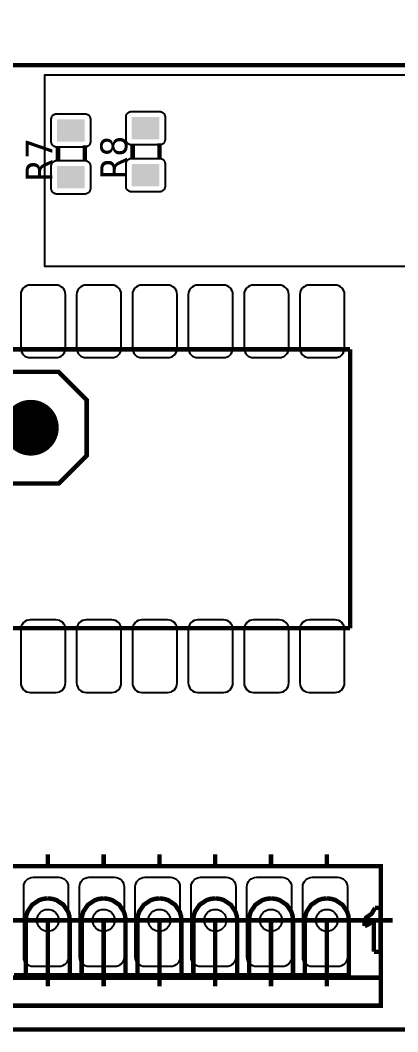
# Model space of a CAD drawing. Header units: millimetres. Extents: x 123.5 to 144.3, y 105.4 to 121.6.
# Drawn here: x 134.433 to 135.955, y 109.737 to 113.817 of the extents above; entities that cross this region are included whole.
import ezdxf

# ---------------------------------------------------------------- set-up
doc = ezdxf.new("R2010")
doc.units = ezdxf.units.MM
doc.layers.add('DESC', color=250, linetype='Continuous')
doc.styles.get("Standard").update_dxf_attribs({"font": 'tahoma.ttf'})

# ---------------------------------------------------------------- blocks, each defined once
blk = doc.blocks.new('RPAD')
blk.add_trace([(-0.5, -0.5), (-0.5, 0.5), (0.5, -0.5), (0.5, 0.5)])
blk = doc.blocks.new('EPAD')
at = {"const_width": 0.5}
blk.add_lwpolyline([(-0.25, 0, 1), (0.25, 0, 1)], format="xyb", close=True, dxfattribs=at)
blk = doc.blocks.new('isplay')
at = {"const_width": 0.012}
for points in [[(133.4842, 113.302), (140.311, 113.302), (140.311, 117.6662), (133.4842, 117.6662), (133.4842, 113.302)], [(133.4842, 113.302), (140.311, 113.302), (140.311, 117.6662), (133.4842, 117.6662), (133.4842, 113.302)], [(133.4842, 113.302), (140.311, 113.302), (140.311, 117.6662), (133.4842, 117.6662), (133.4842, 113.302)], [(136.3779, 115.8946), (139.4724, 115.8946), (139.4724, 117.5009), (136.3779, 117.5009), (136.3779, 115.8946)], [(136.3779, 115.8946), (139.4724, 115.8946), (139.4724, 117.5009), (136.3779, 117.5009), (136.3779, 115.8946)], [(136.3779, 115.8946), (139.4724, 115.8946), (139.4724, 117.5009), (136.3779, 117.5009), (136.3779, 115.8946)], [(137.6249, 115.6369), (137.6249, 115.6774)], [(137.6249, 115.6369), (137.6249, 115.6774)], [(137.6249, 115.6369), (137.6249, 115.6774)], [(137.6969, 115.6369), (137.6969, 115.6789)], [(137.6969, 115.6369), (137.6969, 115.6789)], [(137.6969, 115.6369), (137.6969, 115.6789)], [(137.8257, 115.6428), (137.8257, 115.6833)], [(137.8257, 115.6428), (137.8257, 115.6833)], [(137.8257, 115.6428), (137.8257, 115.6833)], [(137.8977, 115.6428), (137.8977, 115.6848)], [(137.8977, 115.6428), (137.8977, 115.6848)], [(137.8977, 115.6428), (137.8977, 115.6848)], [(135.41, 115.131), (138.41, 115.131)], [(135.41, 115.131), (138.41, 115.131)], [(135.41, 115.131), (138.41, 115.131)], [(138.41, 114.381), (138.41, 115.131)], [(138.41, 114.381), (138.41, 115.131)], [(138.41, 114.381), (138.41, 115.131)], [(137.6269, 115.0701), (137.1769, 115.0701), (137.1019, 114.9951), (137.1019, 114.8451), (137.1769, 114.7701), (137.6269, 114.7701), (137.7019, 114.8451), (137.7019, 114.9951), (137.6269, 115.0701)], [(137.6269, 115.0701), (137.1769, 115.0701), (137.1019, 114.9951), (137.1019, 114.8451), (137.1769, 114.7701), (137.6269, 114.7701), (137.7019, 114.8451), (137.7019, 114.9951), (137.6269, 115.0701)], [(137.6269, 115.0701), (137.1769, 115.0701), (137.1019, 114.9951), (137.1019, 114.8451), (137.1769, 114.7701), (137.6269, 114.7701), (137.7019, 114.8451), (137.7019, 114.9951), (137.6269, 115.0701)], [(135.41, 114.381), (138.41, 114.381)], [(135.41, 114.381), (138.41, 114.381)], [(135.41, 114.381), (138.41, 114.381)], [(137.5975, 113.7432), (137.5975, 113.7727)], [(137.5975, 113.7432), (137.5975, 113.7727)], [(137.5975, 113.7432), (137.5975, 113.7727)], [(137.7475, 113.7432), (137.7475, 113.7727)], [(137.7475, 113.7432), (137.7475, 113.7727)], [(137.7475, 113.7432), (137.7475, 113.7727)], [(137.8975, 113.7432), (137.8975, 113.7727)], [(137.8975, 113.7432), (137.8975, 113.7727)], [(137.8975, 113.7432), (137.8975, 113.7727)], [(138.0475, 113.7432), (138.0475, 113.7727)], [(138.0475, 113.7432), (138.0475, 113.7727)], [(138.0475, 113.7432), (138.0475, 113.7727)], [(138.1975, 113.7432), (138.1975, 113.7727)], [(138.1975, 113.7432), (138.1975, 113.7727)], [(138.1975, 113.7432), (138.1975, 113.7727)], [(138.3475, 113.7432), (138.3475, 113.7727)], [(138.3475, 113.7432), (138.3475, 113.7727)], [(138.3475, 113.7432), (138.3475, 113.7727)], [(135.3427, 113.3664), (138.4927, 113.3664), (138.4927, 113.7414), (135.3427, 113.7414), (135.3427, 113.3664)], [(135.3427, 113.3664), (138.4927, 113.3664), (138.4927, 113.7414), (135.3427, 113.7414), (135.3427, 113.3664)], [(135.3427, 113.3664), (138.4927, 113.3664), (138.4927, 113.7414), (135.3427, 113.7414), (135.3427, 113.3664)], [(137.5385, 113.5955), (137.5396, 113.6076), (137.543, 113.6188), (137.5555, 113.6375), (137.5743, 113.65), (137.5855, 113.6534), (137.5975, 113.6546)], [(137.5385, 113.5955), (137.5396, 113.6076), (137.543, 113.6188), (137.5555, 113.6375), (137.5743, 113.65), (137.5855, 113.6534), (137.5975, 113.6546)], [(137.5385, 113.5955), (137.5396, 113.6076), (137.543, 113.6188), (137.5555, 113.6375), (137.5743, 113.65), (137.5855, 113.6534), (137.5975, 113.6546)], [(137.6566, 113.5955), (137.6554, 113.6076), (137.652, 113.6188), (137.6395, 113.6375), (137.6208, 113.65), (137.6096, 113.6534), (137.5975, 113.6546)], [(137.6566, 113.5955), (137.6554, 113.6076), (137.652, 113.6188), (137.6395, 113.6375), (137.6208, 113.65), (137.6096, 113.6534), (137.5975, 113.6546)], [(137.6566, 113.5955), (137.6554, 113.6076), (137.652, 113.6188), (137.6395, 113.6375), (137.6208, 113.65), (137.6096, 113.6534), (137.5975, 113.6546)], [(137.6885, 113.5955), (137.6896, 113.6076), (137.693, 113.6188), (137.7055, 113.6375), (137.7243, 113.65), (137.7355, 113.6534), (137.7475, 113.6546)], [(137.6885, 113.5955), (137.6896, 113.6076), (137.693, 113.6188), (137.7055, 113.6375), (137.7243, 113.65), (137.7355, 113.6534), (137.7475, 113.6546)], [(137.6885, 113.5955), (137.6896, 113.6076), (137.693, 113.6188), (137.7055, 113.6375), (137.7243, 113.65), (137.7355, 113.6534), (137.7475, 113.6546)], [(137.8066, 113.5955), (137.8054, 113.6076), (137.802, 113.6188), (137.7895, 113.6375), (137.7708, 113.65), (137.7596, 113.6534), (137.7475, 113.6546)], [(137.8066, 113.5955), (137.8054, 113.6076), (137.802, 113.6188), (137.7895, 113.6375), (137.7708, 113.65), (137.7596, 113.6534), (137.7475, 113.6546)], [(137.8066, 113.5955), (137.8054, 113.6076), (137.802, 113.6188), (137.7895, 113.6375), (137.7708, 113.65), (137.7596, 113.6534), (137.7475, 113.6546)], [(137.8385, 113.5955), (137.8396, 113.6076), (137.843, 113.6188), (137.8555, 113.6375), (137.8743, 113.65), (137.8855, 113.6534), (137.8975, 113.6546)], [(137.8385, 113.5955), (137.8396, 113.6076), (137.843, 113.6188), (137.8555, 113.6375), (137.8743, 113.65), (137.8855, 113.6534), (137.8975, 113.6546)], [(137.8385, 113.5955), (137.8396, 113.6076), (137.843, 113.6188), (137.8555, 113.6375), (137.8743, 113.65), (137.8855, 113.6534), (137.8975, 113.6546)], [(137.9566, 113.5955), (137.9554, 113.6076), (137.952, 113.6188), (137.9395, 113.6375), (137.9208, 113.65), (137.9096, 113.6534), (137.8975, 113.6546)], [(137.9566, 113.5955), (137.9554, 113.6076), (137.952, 113.6188), (137.9395, 113.6375), (137.9208, 113.65), (137.9096, 113.6534), (137.8975, 113.6546)], [(137.9566, 113.5955), (137.9554, 113.6076), (137.952, 113.6188), (137.9395, 113.6375), (137.9208, 113.65), (137.9096, 113.6534), (137.8975, 113.6546)], [(137.9885, 113.5955), (137.9896, 113.6076), (137.993, 113.6188), (138.0055, 113.6375), (138.0243, 113.65), (138.0355, 113.6534), (138.0475, 113.6546)], [(137.9885, 113.5955), (137.9896, 113.6076), (137.993, 113.6188), (138.0055, 113.6375), (138.0243, 113.65), (138.0355, 113.6534), (138.0475, 113.6546)], [(137.9885, 113.5955), (137.9896, 113.6076), (137.993, 113.6188), (138.0055, 113.6375), (138.0243, 113.65), (138.0355, 113.6534), (138.0475, 113.6546)], [(138.1066, 113.5955), (138.1054, 113.6076), (138.102, 113.6188), (138.0895, 113.6375), (138.0708, 113.65), (138.0596, 113.6534), (138.0475, 113.6546)], [(138.1066, 113.5955), (138.1054, 113.6076), (138.102, 113.6188), (138.0895, 113.6375), (138.0708, 113.65), (138.0596, 113.6534), (138.0475, 113.6546)], [(138.1066, 113.5955), (138.1054, 113.6076), (138.102, 113.6188), (138.0895, 113.6375), (138.0708, 113.65), (138.0596, 113.6534), (138.0475, 113.6546)], [(138.1385, 113.5955), (138.1396, 113.6076), (138.143, 113.6188), (138.1555, 113.6375), (138.1743, 113.65), (138.1855, 113.6534), (138.1975, 113.6546)], [(138.1385, 113.5955), (138.1396, 113.6076), (138.143, 113.6188), (138.1555, 113.6375), (138.1743, 113.65), (138.1855, 113.6534), (138.1975, 113.6546)], [(138.1385, 113.5955), (138.1396, 113.6076), (138.143, 113.6188), (138.1555, 113.6375), (138.1743, 113.65), (138.1855, 113.6534), (138.1975, 113.6546)], [(138.2566, 113.5955), (138.2554, 113.6076), (138.252, 113.6188), (138.2395, 113.6375), (138.2208, 113.65), (138.2096, 113.6534), (138.1975, 113.6546)], [(138.2566, 113.5955), (138.2554, 113.6076), (138.252, 113.6188), (138.2395, 113.6375), (138.2208, 113.65), (138.2096, 113.6534), (138.1975, 113.6546)], [(138.2566, 113.5955), (138.2554, 113.6076), (138.252, 113.6188), (138.2395, 113.6375), (138.2208, 113.65), (138.2096, 113.6534), (138.1975, 113.6546)], [(138.2885, 113.5955), (138.2896, 113.6076), (138.293, 113.6188), (138.3055, 113.6375), (138.3243, 113.65), (138.3355, 113.6534), (138.3475, 113.6546)], [(138.2885, 113.5955), (138.2896, 113.6076), (138.293, 113.6188), (138.3055, 113.6375), (138.3243, 113.65), (138.3355, 113.6534), (138.3475, 113.6546)], [(138.2885, 113.5955), (138.2896, 113.6076), (138.293, 113.6188), (138.3055, 113.6375), (138.3243, 113.65), (138.3355, 113.6534), (138.3475, 113.6546)], [(138.4066, 113.5955), (138.4054, 113.6076), (138.402, 113.6188), (138.3895, 113.6375), (138.3708, 113.65), (138.3596, 113.6534), (138.3475, 113.6546)], [(138.4066, 113.5955), (138.4054, 113.6076), (138.402, 113.6188), (138.3895, 113.6375), (138.3708, 113.65), (138.3596, 113.6534), (138.3475, 113.6546)], [(138.4066, 113.5955), (138.4054, 113.6076), (138.402, 113.6188), (138.3895, 113.6375), (138.3708, 113.65), (138.3596, 113.6534), (138.3475, 113.6546)], [(138.4492, 113.6), (138.4679, 113.6135), (138.477, 113.6291)], [(138.4492, 113.6), (138.4679, 113.6135), (138.477, 113.6291)], [(138.4492, 113.6), (138.4679, 113.6135), (138.477, 113.6291)], [(138.477, 113.6291), (138.4922, 113.6291)], [(138.477, 113.6291), (138.4922, 113.6291)], [(138.477, 113.6291), (138.4922, 113.6291)], [(138.4922, 113.6291), (138.4922, 113.511)], [(138.4922, 113.6291), (138.4922, 113.511)], [(138.4922, 113.6291), (138.4922, 113.511)], [(137.4475, 113.5955), (137.5952, 113.5955)], [(137.4475, 113.5955), (137.5952, 113.5955)], [(137.4475, 113.5955), (137.5952, 113.5955)], [(137.5975, 113.5955), (137.4499, 113.5955)], [(137.5975, 113.5955), (137.4499, 113.5955)], [(137.5975, 113.5955), (137.4499, 113.5955)], [(137.5385, 113.5955), (137.5385, 113.4479)], [(137.5385, 113.5955), (137.5385, 113.4479)], [(137.5385, 113.5955), (137.5385, 113.4479)], [(137.5999, 113.5955), (137.5704, 113.5955)], [(137.5999, 113.5955), (137.5704, 113.5955)], [(137.5999, 113.5955), (137.5704, 113.5955)], [(137.5952, 113.5955), (137.6247, 113.5955)], [(137.5952, 113.5955), (137.6247, 113.5955)], [(137.5952, 113.5955), (137.6247, 113.5955)], [(137.5975, 113.5955), (137.5975, 113.4479)], [(137.5975, 113.5955), (137.7452, 113.5955)], [(137.5975, 113.5955), (137.5975, 113.4479)], [(137.5975, 113.5955), (137.7452, 113.5955)], [(137.5975, 113.5955), (137.5975, 113.4479)], [(137.5975, 113.5955), (137.7452, 113.5955)], [(137.7475, 113.5955), (137.5999, 113.5955)], [(137.7475, 113.5955), (137.5999, 113.5955)], [(137.7475, 113.5955), (137.5999, 113.5955)], [(137.6566, 113.4479), (137.6566, 113.5955)], [(137.6566, 113.4479), (137.6566, 113.5955)], [(137.6566, 113.4479), (137.6566, 113.5955)], [(137.6885, 113.5955), (137.6885, 113.4479)], [(137.6885, 113.5955), (137.6885, 113.4479)], [(137.6885, 113.5955), (137.6885, 113.4479)], [(137.7499, 113.5955), (137.7204, 113.5955)], [(137.7499, 113.5955), (137.7204, 113.5955)], [(137.7499, 113.5955), (137.7204, 113.5955)], [(137.7452, 113.5955), (137.7747, 113.5955)], [(137.7452, 113.5955), (137.7747, 113.5955)], [(137.7452, 113.5955), (137.7747, 113.5955)], [(137.7475, 113.5955), (137.7475, 113.4479)], [(137.7475, 113.5955), (137.8952, 113.5955)], [(137.7475, 113.5955), (137.7475, 113.4479)], [(137.7475, 113.5955), (137.8952, 113.5955)], [(137.7475, 113.5955), (137.7475, 113.4479)], [(137.7475, 113.5955), (137.8952, 113.5955)], [(137.8975, 113.5955), (137.7499, 113.5955)], [(137.8975, 113.5955), (137.7499, 113.5955)], [(137.8975, 113.5955), (137.7499, 113.5955)], [(137.8066, 113.4479), (137.8066, 113.5955)], [(137.8066, 113.4479), (137.8066, 113.5955)], [(137.8066, 113.4479), (137.8066, 113.5955)], [(137.8385, 113.5955), (137.8385, 113.4479)], [(137.8385, 113.5955), (137.8385, 113.4479)], [(137.8385, 113.5955), (137.8385, 113.4479)], [(137.8999, 113.5955), (137.8704, 113.5955)], [(137.8999, 113.5955), (137.8704, 113.5955)], [(137.8999, 113.5955), (137.8704, 113.5955)], [(137.8952, 113.5955), (137.9247, 113.5955)], [(137.8952, 113.5955), (137.9247, 113.5955)], [(137.8952, 113.5955), (137.9247, 113.5955)], [(137.8975, 113.5955), (137.8975, 113.4479)], [(137.8975, 113.5955), (138.0452, 113.5955)], [(137.8975, 113.5955), (137.8975, 113.4479)], [(137.8975, 113.5955), (138.0452, 113.5955)], [(137.8975, 113.5955), (137.8975, 113.4479)], [(137.8975, 113.5955), (138.0452, 113.5955)], [(138.0475, 113.5955), (137.8999, 113.5955)], [(138.0475, 113.5955), (137.8999, 113.5955)], [(138.0475, 113.5955), (137.8999, 113.5955)], [(137.9566, 113.4479), (137.9566, 113.5955)], [(137.9566, 113.4479), (137.9566, 113.5955)], [(137.9566, 113.4479), (137.9566, 113.5955)], [(137.9885, 113.5955), (137.9885, 113.4479)], [(137.9885, 113.5955), (137.9885, 113.4479)], [(137.9885, 113.5955), (137.9885, 113.4479)], [(138.0499, 113.5955), (138.0204, 113.5955)], [(138.0499, 113.5955), (138.0204, 113.5955)], [(138.0499, 113.5955), (138.0204, 113.5955)], [(138.0452, 113.5955), (138.0747, 113.5955)], [(138.0452, 113.5955), (138.0747, 113.5955)], [(138.0452, 113.5955), (138.0747, 113.5955)], [(138.0475, 113.5955), (138.0475, 113.4479)], [(138.0475, 113.5955), (138.1952, 113.5955)], [(138.0475, 113.5955), (138.0475, 113.4479)], [(138.0475, 113.5955), (138.1952, 113.5955)], [(138.0475, 113.5955), (138.0475, 113.4479)], [(138.0475, 113.5955), (138.1952, 113.5955)], [(138.1975, 113.5955), (138.0499, 113.5955)], [(138.1975, 113.5955), (138.0499, 113.5955)], [(138.1975, 113.5955), (138.0499, 113.5955)], [(138.1066, 113.4479), (138.1066, 113.5955)], [(138.1066, 113.4479), (138.1066, 113.5955)], [(138.1066, 113.4479), (138.1066, 113.5955)], [(138.1385, 113.5955), (138.1385, 113.4479)], [(138.1385, 113.5955), (138.1385, 113.4479)], [(138.1385, 113.5955), (138.1385, 113.4479)], [(138.1999, 113.5955), (138.1704, 113.5955)], [(138.1999, 113.5955), (138.1704, 113.5955)], [(138.1999, 113.5955), (138.1704, 113.5955)], [(138.1952, 113.5955), (138.2247, 113.5955)], [(138.1952, 113.5955), (138.2247, 113.5955)], [(138.1952, 113.5955), (138.2247, 113.5955)], [(138.1975, 113.5955), (138.1975, 113.4479)], [(138.1975, 113.5955), (138.3452, 113.5955)], [(138.1975, 113.5955), (138.1975, 113.4479)], [(138.1975, 113.5955), (138.3452, 113.5955)], [(138.1975, 113.5955), (138.1975, 113.4479)], [(138.1975, 113.5955), (138.3452, 113.5955)], [(138.3475, 113.5955), (138.1999, 113.5955)], [(138.3475, 113.5955), (138.1999, 113.5955)], [(138.3475, 113.5955), (138.1999, 113.5955)], [(138.2566, 113.4479), (138.2566, 113.5955)], [(138.2566, 113.4479), (138.2566, 113.5955)], [(138.2566, 113.4479), (138.2566, 113.5955)], [(138.2885, 113.5955), (138.2885, 113.4479)], [(138.2885, 113.5955), (138.2885, 113.4479)], [(138.2885, 113.5955), (138.2885, 113.4479)], [(138.3452, 113.5955), (138.3747, 113.5955)], [(138.3452, 113.5955), (138.3747, 113.5955)], [(138.3452, 113.5955), (138.3747, 113.5955)], [(138.3475, 113.5955), (138.3475, 113.4479)], [(138.3475, 113.5955), (138.4952, 113.5955)], [(138.3475, 113.5955), (138.3475, 113.4479)], [(138.3475, 113.5955), (138.4952, 113.5955)], [(138.3475, 113.5955), (138.3475, 113.4479)], [(138.3475, 113.5955), (138.4952, 113.5955)], [(138.4066, 113.4479), (138.4066, 113.5955)], [(138.4066, 113.4479), (138.4066, 113.5955)], [(138.4066, 113.4479), (138.4066, 113.5955)], [(138.4492, 113.58), (138.4492, 113.6)], [(138.4492, 113.58), (138.4492, 113.6)], [(138.4492, 113.58), (138.4492, 113.6)], [(138.4738, 113.5969), (138.461, 113.5861), (138.4492, 113.58)], [(138.4738, 113.5969), (138.461, 113.5861), (138.4492, 113.58)], [(138.4738, 113.5969), (138.461, 113.5861), (138.4492, 113.58)], [(138.4738, 113.511), (138.4738, 113.5969)], [(138.4738, 113.511), (138.4738, 113.5969)], [(138.4738, 113.511), (138.4738, 113.5969)], [(138.4952, 113.5955), (138.5247, 113.5955)], [(138.4952, 113.5955), (138.5247, 113.5955)], [(138.4952, 113.5955), (138.5247, 113.5955)], [(138.4922, 113.511), (138.4738, 113.511)], [(138.4922, 113.511), (138.4738, 113.511)], [(138.4922, 113.511), (138.4738, 113.511)], [(138.4927, 113.4414), (135.3427, 113.4414)], [(138.4927, 113.4414), (135.3427, 113.4414)], [(138.4927, 113.4414), (135.3427, 113.4414)], [(137.5066, 113.4479), (137.5385, 113.4479)], [(137.5066, 113.4479), (137.5385, 113.4479)], [(137.5066, 113.4479), (137.5385, 113.4479)], [(137.5385, 113.4479), (137.6566, 113.4479)], [(137.5385, 113.4479), (137.6566, 113.4479)], [(137.5385, 113.4479), (137.6566, 113.4479)], [(137.5975, 113.4479), (137.5975, 113.4184)], [(137.5975, 113.4479), (137.5975, 113.4184)], [(137.5975, 113.4479), (137.5975, 113.4184)], [(137.6566, 113.4479), (137.6885, 113.4479)], [(137.6566, 113.4479), (137.6885, 113.4479)], [(137.6566, 113.4479), (137.6885, 113.4479)], [(137.6885, 113.4479), (137.8066, 113.4479)], [(137.6885, 113.4479), (137.8066, 113.4479)], [(137.6885, 113.4479), (137.8066, 113.4479)], [(137.7475, 113.4479), (137.7475, 113.4184)], [(137.7475, 113.4479), (137.7475, 113.4184)], [(137.7475, 113.4479), (137.7475, 113.4184)], [(137.8066, 113.4479), (137.8385, 113.4479)], [(137.8066, 113.4479), (137.8385, 113.4479)], [(137.8066, 113.4479), (137.8385, 113.4479)], [(137.8385, 113.4479), (137.9566, 113.4479)], [(137.8385, 113.4479), (137.9566, 113.4479)], [(137.8385, 113.4479), (137.9566, 113.4479)], [(137.8975, 113.4479), (137.8975, 113.4184)], [(137.8975, 113.4479), (137.8975, 113.4184)], [(137.8975, 113.4479), (137.8975, 113.4184)], [(137.9566, 113.4479), (137.9885, 113.4479)], [(137.9566, 113.4479), (137.9885, 113.4479)], [(137.9566, 113.4479), (137.9885, 113.4479)], [(137.9885, 113.4479), (138.1066, 113.4479)], [(137.9885, 113.4479), (138.1066, 113.4479)], [(137.9885, 113.4479), (138.1066, 113.4479)], [(138.0475, 113.4479), (138.0475, 113.4184)], [(138.0475, 113.4479), (138.0475, 113.4184)], [(138.0475, 113.4479), (138.0475, 113.4184)], [(138.1066, 113.4479), (138.1385, 113.4479)], [(138.1066, 113.4479), (138.1385, 113.4479)], [(138.1066, 113.4479), (138.1385, 113.4479)], [(138.1385, 113.4479), (138.2566, 113.4479)], [(138.1385, 113.4479), (138.2566, 113.4479)], [(138.1385, 113.4479), (138.2566, 113.4479)], [(138.1975, 113.4479), (138.1975, 113.4184)], [(138.1975, 113.4479), (138.1975, 113.4184)], [(138.1975, 113.4479), (138.1975, 113.4184)], [(138.2566, 113.4479), (138.2885, 113.4479)], [(138.2566, 113.4479), (138.2885, 113.4479)], [(138.2566, 113.4479), (138.2885, 113.4479)], [(138.2885, 113.4479), (138.4066, 113.4479)], [(138.2885, 113.4479), (138.4066, 113.4479)], [(138.2885, 113.4479), (138.4066, 113.4479)], [(138.3475, 113.4479), (138.3475, 113.4184)], [(138.3475, 113.4479), (138.3475, 113.4184)], [(138.3475, 113.4479), (138.3475, 113.4184)]]:
    blk.add_lwpolyline(points, dxfattribs=at)
blk.add_lwpolyline([(139.5074, 115.3531), (137.5899, 115.3531), (137.5899, 115.8687), (139.5074, 115.8687), (139.5074, 115.3531)])
for points in [[(137.6069, 115.6894), (137.6069, 115.7494), (137.607, 115.7509), (137.6072, 115.7524), (137.6076, 115.7539), (137.6081, 115.7553), (137.6087, 115.7566), (137.6095, 115.7578), (137.6103, 115.759), (137.6113, 115.76), (137.6123, 115.761), (137.6135, 115.7619), (137.6147, 115.7626), (137.616, 115.7632), (137.6174, 115.7637), (137.6189, 115.7641), (137.6204, 115.7643), (137.6219, 115.7644), (137.6969, 115.7644), (137.6985, 115.7643), (137.7, 115.7641), (137.7014, 115.7637), (137.7028, 115.7632), (137.7041, 115.7626), (137.7054, 115.7619), (137.7065, 115.761), (137.7076, 115.76), (137.7086, 115.759), (137.7094, 115.7578), (137.7102, 115.7566), (137.7108, 115.7553), (137.7113, 115.7539), (137.7116, 115.7524), (137.7119, 115.7509), (137.7119, 115.7494), (137.7119, 115.6894), (137.7119, 115.6878), (137.7116, 115.6863), (137.7113, 115.6849), (137.7108, 115.6835), (137.7102, 115.6822), (137.7094, 115.6809), (137.7086, 115.6798), (137.7076, 115.6787), (137.7065, 115.6777), (137.7054, 115.6769), (137.7041, 115.6762), (137.7028, 115.6755), (137.7014, 115.675), (137.7, 115.6747), (137.6985, 115.6744), (137.6969, 115.6744), (137.6219, 115.6744), (137.6204, 115.6744), (137.6189, 115.6747), (137.6174, 115.675), (137.616, 115.6755), (137.6147, 115.6762), (137.6135, 115.6769), (137.6123, 115.6777), (137.6113, 115.6787), (137.6103, 115.6798), (137.6095, 115.6809), (137.6087, 115.6822), (137.6081, 115.6835), (137.6076, 115.6849), (137.6072, 115.6863), (137.607, 115.6878), (137.6069, 115.6894)], [(137.8077, 115.6953), (137.8077, 115.7553), (137.8078, 115.7568), (137.808, 115.7583), (137.8084, 115.7598), (137.8089, 115.7612), (137.8095, 115.7625), (137.8102, 115.7637), (137.8111, 115.7649), (137.8121, 115.7659), (137.8131, 115.7669), (137.8143, 115.7678), (137.8155, 115.7685), (137.8168, 115.7691), (137.8182, 115.7696), (137.8197, 115.77), (137.8212, 115.7702), (137.8227, 115.7703), (137.8977, 115.7703), (137.8993, 115.7702), (137.9008, 115.77), (137.9022, 115.7696), (137.9036, 115.7691), (137.9049, 115.7685), (137.9062, 115.7678), (137.9073, 115.7669), (137.9084, 115.7659), (137.9093, 115.7649), (137.9102, 115.7637), (137.9109, 115.7625), (137.9116, 115.7612), (137.9121, 115.7598), (137.9124, 115.7583), (137.9126, 115.7568), (137.9127, 115.7553), (137.9127, 115.6953), (137.9126, 115.6937), (137.9124, 115.6922), (137.9121, 115.6908), (137.9116, 115.6894), (137.9109, 115.6881), (137.9102, 115.6868), (137.9093, 115.6857), (137.9084, 115.6846), (137.9073, 115.6837), (137.9062, 115.6828), (137.9049, 115.6821), (137.9036, 115.6814), (137.9022, 115.6809), (137.9008, 115.6806), (137.8993, 115.6804), (137.8977, 115.6803), (137.8227, 115.6803), (137.8212, 115.6804), (137.8197, 115.6806), (137.8182, 115.6809), (137.8168, 115.6814), (137.8155, 115.6821), (137.8143, 115.6828), (137.8131, 115.6837), (137.8121, 115.6846), (137.8111, 115.6857), (137.8102, 115.6868), (137.8095, 115.6881), (137.8089, 115.6894), (137.8084, 115.6908), (137.808, 115.6922), (137.8078, 115.6937), (137.8077, 115.6953)], [(137.6069, 115.5634), (137.6069, 115.6234), (137.607, 115.6249), (137.6072, 115.6264), (137.6076, 115.6279), (137.6081, 115.6293), (137.6087, 115.6306), (137.6095, 115.6318), (137.6103, 115.633), (137.6113, 115.634), (137.6123, 115.635), (137.6135, 115.6359), (137.6147, 115.6366), (137.616, 115.6372), (137.6174, 115.6377), (137.6189, 115.6381), (137.6204, 115.6383), (137.6219, 115.6384), (137.6969, 115.6384), (137.6985, 115.6383), (137.7, 115.6381), (137.7014, 115.6377), (137.7028, 115.6372), (137.7041, 115.6366), (137.7054, 115.6359), (137.7065, 115.635), (137.7076, 115.634), (137.7086, 115.633), (137.7094, 115.6318), (137.7102, 115.6306), (137.7108, 115.6293), (137.7113, 115.6279), (137.7116, 115.6264), (137.7119, 115.6249), (137.7119, 115.6234), (137.7119, 115.5634), (137.7119, 115.5618), (137.7116, 115.5603), (137.7113, 115.5589), (137.7108, 115.5575), (137.7102, 115.5562), (137.7094, 115.5549), (137.7086, 115.5538), (137.7076, 115.5527), (137.7065, 115.5517), (137.7054, 115.5509), (137.7041, 115.5502), (137.7028, 115.5495), (137.7014, 115.549), (137.7, 115.5487), (137.6985, 115.5484), (137.6969, 115.5484), (137.6219, 115.5484), (137.6204, 115.5484), (137.6189, 115.5487), (137.6174, 115.549), (137.616, 115.5495), (137.6147, 115.5502), (137.6135, 115.5509), (137.6123, 115.5517), (137.6113, 115.5527), (137.6103, 115.5538), (137.6095, 115.5549), (137.6087, 115.5562), (137.6081, 115.5575), (137.6076, 115.5589), (137.6072, 115.5603), (137.607, 115.5618), (137.6069, 115.5634)], [(137.8077, 115.5693), (137.8077, 115.6293), (137.8078, 115.6308), (137.808, 115.6323), (137.8084, 115.6338), (137.8089, 115.6352), (137.8095, 115.6365), (137.8102, 115.6377), (137.8111, 115.6389), (137.8121, 115.6399), (137.8131, 115.6409), (137.8143, 115.6418), (137.8155, 115.6425), (137.8168, 115.6431), (137.8182, 115.6436), (137.8197, 115.644), (137.8212, 115.6442), (137.8227, 115.6443), (137.8977, 115.6443), (137.8993, 115.6442), (137.9008, 115.644), (137.9022, 115.6436), (137.9036, 115.6431), (137.9049, 115.6425), (137.9062, 115.6418), (137.9073, 115.6409), (137.9084, 115.6399), (137.9093, 115.6389), (137.9102, 115.6377), (137.9109, 115.6365), (137.9116, 115.6352), (137.9121, 115.6338), (137.9124, 115.6323), (137.9126, 115.6308), (137.9127, 115.6293), (137.9127, 115.5693), (137.9126, 115.5677), (137.9124, 115.5662), (137.9121, 115.5648), (137.9116, 115.5634), (137.9109, 115.5621), (137.9102, 115.5608), (137.9093, 115.5597), (137.9084, 115.5586), (137.9073, 115.5577), (137.9062, 115.5568), (137.9049, 115.5561), (137.9036, 115.5554), (137.9022, 115.5549), (137.9008, 115.5546), (137.8993, 115.5544), (137.8977, 115.5543), (137.8227, 115.5543), (137.8212, 115.5544), (137.8197, 115.5546), (137.8182, 115.5549), (137.8168, 115.5554), (137.8155, 115.5561), (137.8143, 115.5568), (137.8131, 115.5577), (137.8121, 115.5586), (137.8111, 115.5597), (137.8102, 115.5608), (137.8095, 115.5621), (137.8089, 115.5634), (137.8084, 115.5648), (137.808, 115.5662), (137.8078, 115.5677), (137.8077, 115.5693)], [(137.5505, 115.1085), (137.6195, 115.1085), (137.6247, 115.109), (137.6296, 115.1104), (137.6339, 115.1128), (137.6376, 115.1158), (137.6407, 115.1196), (137.6431, 115.1239), (137.6445, 115.1288), (137.645, 115.134), (137.645, 115.278), (137.6445, 115.2832), (137.6431, 115.288), (137.6407, 115.2923), (137.6376, 115.2961), (137.6339, 115.2992), (137.6296, 115.3015), (137.6247, 115.303), (137.6195, 115.3035), (137.5505, 115.3035), (137.5453, 115.303), (137.5405, 115.3015), (137.5361, 115.2992), (137.5324, 115.2961), (137.5293, 115.2923), (137.527, 115.288), (137.5255, 115.2832), (137.525, 115.278), (137.525, 115.134), (137.5255, 115.1288), (137.527, 115.1239), (137.5293, 115.1196), (137.5324, 115.1158), (137.5361, 115.1128), (137.5405, 115.1104), (137.5453, 115.109), (137.5505, 115.1085)], [(137.7005, 115.1085), (137.7695, 115.1085), (137.7747, 115.109), (137.7796, 115.1104), (137.7839, 115.1128), (137.7876, 115.1158), (137.7907, 115.1196), (137.7931, 115.1239), (137.7945, 115.1288), (137.795, 115.134), (137.795, 115.278), (137.7945, 115.2832), (137.7931, 115.288), (137.7907, 115.2923), (137.7876, 115.2961), (137.7839, 115.2992), (137.7796, 115.3015), (137.7747, 115.303), (137.7695, 115.3035), (137.7005, 115.3035), (137.6953, 115.303), (137.6905, 115.3015), (137.6861, 115.2992), (137.6824, 115.2961), (137.6793, 115.2923), (137.677, 115.288), (137.6755, 115.2832), (137.675, 115.278), (137.675, 115.134), (137.6755, 115.1288), (137.677, 115.1239), (137.6793, 115.1196), (137.6824, 115.1158), (137.6861, 115.1128), (137.6905, 115.1104), (137.6953, 115.109), (137.7005, 115.1085)], [(137.8505, 115.1085), (137.9195, 115.1085), (137.9247, 115.109), (137.9296, 115.1104), (137.9339, 115.1128), (137.9376, 115.1158), (137.9407, 115.1196), (137.9431, 115.1239), (137.9445, 115.1288), (137.945, 115.134), (137.945, 115.278), (137.9445, 115.2832), (137.9431, 115.288), (137.9407, 115.2923), (137.9376, 115.2961), (137.9339, 115.2992), (137.9296, 115.3015), (137.9247, 115.303), (137.9195, 115.3035), (137.8505, 115.3035), (137.8453, 115.303), (137.8405, 115.3015), (137.8361, 115.2992), (137.8324, 115.2961), (137.8293, 115.2923), (137.827, 115.288), (137.8255, 115.2832), (137.825, 115.278), (137.825, 115.134), (137.8255, 115.1288), (137.827, 115.1239), (137.8293, 115.1196), (137.8324, 115.1158), (137.8361, 115.1128), (137.8405, 115.1104), (137.8453, 115.109), (137.8505, 115.1085)], [(138.0005, 115.1085), (138.0695, 115.1085), (138.0747, 115.109), (138.0796, 115.1104), (138.0839, 115.1128), (138.0876, 115.1158), (138.0907, 115.1196), (138.0931, 115.1239), (138.0945, 115.1288), (138.095, 115.134), (138.095, 115.278), (138.0945, 115.2832), (138.0931, 115.288), (138.0907, 115.2923), (138.0876, 115.2961), (138.0839, 115.2992), (138.0796, 115.3015), (138.0747, 115.303), (138.0695, 115.3035), (138.0005, 115.3035), (137.9953, 115.303), (137.9905, 115.3015), (137.9861, 115.2992), (137.9824, 115.2961), (137.9793, 115.2923), (137.977, 115.288), (137.9755, 115.2832), (137.975, 115.278), (137.975, 115.134), (137.9755, 115.1288), (137.977, 115.1239), (137.9793, 115.1196), (137.9824, 115.1158), (137.9861, 115.1128), (137.9905, 115.1104), (137.9953, 115.109), (138.0005, 115.1085)], [(138.1505, 115.1085), (138.2195, 115.1085), (138.2247, 115.109), (138.2296, 115.1104), (138.2339, 115.1128), (138.2376, 115.1158), (138.2407, 115.1196), (138.2431, 115.1239), (138.2445, 115.1288), (138.245, 115.134), (138.245, 115.278), (138.2445, 115.2832), (138.2431, 115.288), (138.2407, 115.2923), (138.2376, 115.2961), (138.2339, 115.2992), (138.2296, 115.3015), (138.2247, 115.303), (138.2195, 115.3035), (138.1505, 115.3035), (138.1453, 115.303), (138.1405, 115.3015), (138.1361, 115.2992), (138.1324, 115.2961), (138.1293, 115.2923), (138.127, 115.288), (138.1255, 115.2832), (138.125, 115.278), (138.125, 115.134), (138.1255, 115.1288), (138.127, 115.1239), (138.1293, 115.1196), (138.1324, 115.1158), (138.1361, 115.1128), (138.1405, 115.1104), (138.1453, 115.109), (138.1505, 115.1085)], [(138.3005, 115.1085), (138.3695, 115.1085), (138.3747, 115.109), (138.3796, 115.1104), (138.3839, 115.1128), (138.3876, 115.1158), (138.3907, 115.1196), (138.3931, 115.1239), (138.3945, 115.1288), (138.395, 115.134), (138.395, 115.278), (138.3945, 115.2832), (138.3931, 115.288), (138.3907, 115.2923), (138.3876, 115.2961), (138.3839, 115.2992), (138.3796, 115.3015), (138.3747, 115.303), (138.3695, 115.3035), (138.3005, 115.3035), (138.2953, 115.303), (138.2905, 115.3015), (138.2861, 115.2992), (138.2824, 115.2961), (138.2793, 115.2923), (138.277, 115.288), (138.2755, 115.2832), (138.275, 115.278), (138.275, 115.134), (138.2755, 115.1288), (138.277, 115.1239), (138.2793, 115.1196), (138.2824, 115.1158), (138.2861, 115.1128), (138.2905, 115.1104), (138.2953, 115.109), (138.3005, 115.1085)], [(137.6195, 114.4035), (137.5505, 114.4035), (137.5453, 114.403), (137.5405, 114.4015), (137.5361, 114.3992), (137.5324, 114.3961), (137.5293, 114.3923), (137.527, 114.388), (137.5255, 114.3832), (137.525, 114.378), (137.525, 114.234), (137.5255, 114.2288), (137.527, 114.2239), (137.5293, 114.2196), (137.5324, 114.2158), (137.5361, 114.2128), (137.5405, 114.2104), (137.5453, 114.209), (137.5505, 114.2085), (137.6195, 114.2085), (137.6247, 114.209), (137.6296, 114.2104), (137.6339, 114.2128), (137.6376, 114.2158), (137.6407, 114.2196), (137.6431, 114.2239), (137.6445, 114.2288), (137.645, 114.234), (137.645, 114.378), (137.6445, 114.3832), (137.6431, 114.388), (137.6407, 114.3923), (137.6376, 114.3961), (137.6339, 114.3992), (137.6296, 114.4015), (137.6247, 114.403), (137.6195, 114.4035)], [(137.7695, 114.4035), (137.7005, 114.4035), (137.6953, 114.403), (137.6905, 114.4015), (137.6861, 114.3992), (137.6824, 114.3961), (137.6793, 114.3923), (137.677, 114.388), (137.6755, 114.3832), (137.675, 114.378), (137.675, 114.234), (137.6755, 114.2288), (137.677, 114.2239), (137.6793, 114.2196), (137.6824, 114.2158), (137.6861, 114.2128), (137.6905, 114.2104), (137.6953, 114.209), (137.7005, 114.2085), (137.7695, 114.2085), (137.7747, 114.209), (137.7796, 114.2104), (137.7839, 114.2128), (137.7876, 114.2158), (137.7907, 114.2196), (137.7931, 114.2239), (137.7945, 114.2288), (137.795, 114.234), (137.795, 114.378), (137.7945, 114.3832), (137.7931, 114.388), (137.7907, 114.3923), (137.7876, 114.3961), (137.7839, 114.3992), (137.7796, 114.4015), (137.7747, 114.403), (137.7695, 114.4035)], [(137.9195, 114.4035), (137.8505, 114.4035), (137.8453, 114.403), (137.8405, 114.4015), (137.8361, 114.3992), (137.8324, 114.3961), (137.8293, 114.3923), (137.827, 114.388), (137.8255, 114.3832), (137.825, 114.378), (137.825, 114.234), (137.8255, 114.2288), (137.827, 114.2239), (137.8293, 114.2196), (137.8324, 114.2158), (137.8361, 114.2128), (137.8405, 114.2104), (137.8453, 114.209), (137.8505, 114.2085), (137.9195, 114.2085), (137.9247, 114.209), (137.9296, 114.2104), (137.9339, 114.2128), (137.9376, 114.2158), (137.9407, 114.2196), (137.9431, 114.2239), (137.9445, 114.2288), (137.945, 114.234), (137.945, 114.378), (137.9445, 114.3832), (137.9431, 114.388), (137.9407, 114.3923), (137.9376, 114.3961), (137.9339, 114.3992), (137.9296, 114.4015), (137.9247, 114.403), (137.9195, 114.4035)], [(138.0695, 114.4035), (138.0005, 114.4035), (137.9953, 114.403), (137.9905, 114.4015), (137.9861, 114.3992), (137.9824, 114.3961), (137.9793, 114.3923), (137.977, 114.388), (137.9755, 114.3832), (137.975, 114.378), (137.975, 114.234), (137.9755, 114.2288), (137.977, 114.2239), (137.9793, 114.2196), (137.9824, 114.2158), (137.9861, 114.2128), (137.9905, 114.2104), (137.9953, 114.209), (138.0005, 114.2085), (138.0695, 114.2085), (138.0747, 114.209), (138.0796, 114.2104), (138.0839, 114.2128), (138.0876, 114.2158), (138.0907, 114.2196), (138.0931, 114.2239), (138.0945, 114.2288), (138.095, 114.234), (138.095, 114.378), (138.0945, 114.3832), (138.0931, 114.388), (138.0907, 114.3923), (138.0876, 114.3961), (138.0839, 114.3992), (138.0796, 114.4015), (138.0747, 114.403), (138.0695, 114.4035)], [(138.2195, 114.4035), (138.1505, 114.4035), (138.1453, 114.403), (138.1405, 114.4015), (138.1361, 114.3992), (138.1324, 114.3961), (138.1293, 114.3923), (138.127, 114.388), (138.1255, 114.3832), (138.125, 114.378), (138.125, 114.234), (138.1255, 114.2288), (138.127, 114.2239), (138.1293, 114.2196), (138.1324, 114.2158), (138.1361, 114.2128), (138.1405, 114.2104), (138.1453, 114.209), (138.1505, 114.2085), (138.2195, 114.2085), (138.2247, 114.209), (138.2296, 114.2104), (138.2339, 114.2128), (138.2376, 114.2158), (138.2407, 114.2196), (138.2431, 114.2239), (138.2445, 114.2288), (138.245, 114.234), (138.245, 114.378), (138.2445, 114.3832), (138.2431, 114.388), (138.2407, 114.3923), (138.2376, 114.3961), (138.2339, 114.3992), (138.2296, 114.4015), (138.2247, 114.403), (138.2195, 114.4035)], [(138.3695, 114.4035), (138.3005, 114.4035), (138.2953, 114.403), (138.2905, 114.4015), (138.2861, 114.3992), (138.2824, 114.3961), (138.2793, 114.3923), (138.277, 114.388), (138.2755, 114.3832), (138.275, 114.378), (138.275, 114.234), (138.2755, 114.2288), (138.277, 114.2239), (138.2793, 114.2196), (138.2824, 114.2158), (138.2861, 114.2128), (138.2905, 114.2104), (138.2953, 114.209), (138.3005, 114.2085), (138.3695, 114.2085), (138.3747, 114.209), (138.3796, 114.2104), (138.3839, 114.2128), (138.3876, 114.2158), (138.3907, 114.2196), (138.3931, 114.2239), (138.3945, 114.2288), (138.395, 114.234), (138.395, 114.378), (138.3945, 114.3832), (138.3931, 114.388), (138.3907, 114.3923), (138.3876, 114.3961), (138.3839, 114.3992), (138.3796, 114.4015), (138.3747, 114.403), (138.3695, 114.4035)], [(137.6272, 113.4714), (137.5582, 113.4714), (137.553, 113.4719), (137.5481, 113.4734), (137.5438, 113.4757), (137.54, 113.4788), (137.537, 113.4825), (137.5346, 113.4869), (137.5332, 113.4917), (137.5327, 113.4969), (137.5327, 113.6859), (137.5332, 113.6911), (137.5346, 113.6959), (137.537, 113.7003), (137.54, 113.704), (137.5438, 113.7071), (137.5481, 113.7094), (137.553, 113.7109), (137.5582, 113.7114), (137.6272, 113.7114), (137.6324, 113.7109), (137.6372, 113.7094), (137.6415, 113.7071), (137.6453, 113.704), (137.6484, 113.7003), (137.6507, 113.6959), (137.6522, 113.6911), (137.6527, 113.6859), (137.6527, 113.4969), (137.6522, 113.4917), (137.6507, 113.4869), (137.6484, 113.4825), (137.6453, 113.4788), (137.6415, 113.4757), (137.6372, 113.4734), (137.6324, 113.4719), (137.6272, 113.4714)], [(137.7772, 113.4714), (137.7082, 113.4714), (137.703, 113.4719), (137.6981, 113.4734), (137.6938, 113.4757), (137.69, 113.4788), (137.687, 113.4825), (137.6846, 113.4869), (137.6832, 113.4917), (137.6827, 113.4969), (137.6827, 113.6859), (137.6832, 113.6911), (137.6846, 113.6959), (137.687, 113.7003), (137.69, 113.704), (137.6938, 113.7071), (137.6981, 113.7094), (137.703, 113.7109), (137.7082, 113.7114), (137.7772, 113.7114), (137.7824, 113.7109), (137.7872, 113.7094), (137.7915, 113.7071), (137.7953, 113.704), (137.7984, 113.7003), (137.8007, 113.6959), (137.8022, 113.6911), (137.8027, 113.6859), (137.8027, 113.4969), (137.8022, 113.4917), (137.8007, 113.4869), (137.7984, 113.4825), (137.7953, 113.4788), (137.7915, 113.4757), (137.7872, 113.4734), (137.7824, 113.4719), (137.7772, 113.4714)], [(137.9272, 113.4714), (137.8582, 113.4714), (137.853, 113.4719), (137.8481, 113.4734), (137.8438, 113.4757), (137.84, 113.4788), (137.837, 113.4825), (137.8346, 113.4869), (137.8332, 113.4917), (137.8327, 113.4969), (137.8327, 113.6859), (137.8332, 113.6911), (137.8346, 113.6959), (137.837, 113.7003), (137.84, 113.704), (137.8438, 113.7071), (137.8481, 113.7094), (137.853, 113.7109), (137.8582, 113.7114), (137.9272, 113.7114), (137.9324, 113.7109), (137.9372, 113.7094), (137.9415, 113.7071), (137.9453, 113.704), (137.9484, 113.7003), (137.9507, 113.6959), (137.9522, 113.6911), (137.9527, 113.6859), (137.9527, 113.4969), (137.9522, 113.4917), (137.9507, 113.4869), (137.9484, 113.4825), (137.9453, 113.4788), (137.9415, 113.4757), (137.9372, 113.4734), (137.9324, 113.4719), (137.9272, 113.4714)], [(138.0772, 113.4714), (138.0082, 113.4714), (138.003, 113.4719), (137.9981, 113.4734), (137.9938, 113.4757), (137.99, 113.4788), (137.987, 113.4825), (137.9846, 113.4869), (137.9832, 113.4917), (137.9827, 113.4969), (137.9827, 113.6859), (137.9832, 113.6911), (137.9846, 113.6959), (137.987, 113.7003), (137.99, 113.704), (137.9938, 113.7071), (137.9981, 113.7094), (138.003, 113.7109), (138.0082, 113.7114), (138.0772, 113.7114), (138.0824, 113.7109), (138.0872, 113.7094), (138.0915, 113.7071), (138.0953, 113.704), (138.0984, 113.7003), (138.1007, 113.6959), (138.1022, 113.6911), (138.1027, 113.6859), (138.1027, 113.4969), (138.1022, 113.4917), (138.1007, 113.4869), (138.0984, 113.4825), (138.0953, 113.4788), (138.0915, 113.4757), (138.0872, 113.4734), (138.0824, 113.4719), (138.0772, 113.4714)], [(138.2272, 113.4714), (138.1582, 113.4714), (138.153, 113.4719), (138.1481, 113.4734), (138.1438, 113.4757), (138.14, 113.4788), (138.137, 113.4825), (138.1346, 113.4869), (138.1332, 113.4917), (138.1327, 113.4969), (138.1327, 113.6859), (138.1332, 113.6911), (138.1346, 113.6959), (138.137, 113.7003), (138.14, 113.704), (138.1438, 113.7071), (138.1481, 113.7094), (138.153, 113.7109), (138.1582, 113.7114), (138.2272, 113.7114), (138.2324, 113.7109), (138.2372, 113.7094), (138.2415, 113.7071), (138.2453, 113.704), (138.2484, 113.7003), (138.2507, 113.6959), (138.2522, 113.6911), (138.2527, 113.6859), (138.2527, 113.4969), (138.2522, 113.4917), (138.2507, 113.4869), (138.2484, 113.4825), (138.2453, 113.4788), (138.2415, 113.4757), (138.2372, 113.4734), (138.2324, 113.4719), (138.2272, 113.4714)], [(138.3772, 113.4714), (138.3082, 113.4714), (138.303, 113.4719), (138.2981, 113.4734), (138.2938, 113.4757), (138.29, 113.4788), (138.287, 113.4825), (138.2846, 113.4869), (138.2832, 113.4917), (138.2827, 113.4969), (138.2827, 113.6859), (138.2832, 113.6911), (138.2846, 113.6959), (138.287, 113.7003), (138.29, 113.704), (138.2938, 113.7071), (138.2981, 113.7094), (138.303, 113.7109), (138.3082, 113.7114), (138.3772, 113.7114), (138.3824, 113.7109), (138.3872, 113.7094), (138.3915, 113.7071), (138.3953, 113.704), (138.3984, 113.7003), (138.4007, 113.6959), (138.4022, 113.6911), (138.4027, 113.6859), (138.4027, 113.4969), (138.4022, 113.4917), (138.4007, 113.4869), (138.3984, 113.4825), (138.3953, 113.4788), (138.3915, 113.4757), (138.3872, 113.4734), (138.3824, 113.4719), (138.3772, 113.4714)]]:
    blk.add_lwpolyline(points, close=True)
for centre in [(137.5975, 113.5955), (137.5975, 113.5955), (137.5975, 113.5955), (137.7475, 113.5955), (137.7475, 113.5955), (137.7475, 113.5955), (137.8975, 113.5955), (137.8975, 113.5955), (137.8975, 113.5955), (138.0475, 113.5955), (138.0475, 113.5955), (138.0475, 113.5955), (138.1975, 113.5955), (138.1975, 113.5955), (138.1975, 113.5955), (138.3475, 113.5955), (138.3475, 113.5955), (138.3475, 113.5955)]:
    blk.add_circle(centre, 0.0295)
at = {"xscale": 0.06, "yscale": 0.07500000000000001, "zscale": 1.5, "rotation": 90}
for p in [(137.6594, 115.7194), (137.8602, 115.7253), (137.6594, 115.5934), (137.8602, 115.5993)]:
    blk.add_blockref('RPAD', p, dxfattribs=at)
at = {"xscale": 0.15, "yscale": 0.15, "zscale": 1.5}
blk.add_blockref('EPAD', (137.5519, 114.9201), dxfattribs=at)
at = {"width": 1.041667}
for s, p in [('R7', (137.6099, 115.5814)), ('R7', (137.6099, 115.5814)), ('R7', (137.6099, 115.5814)), ('R8', (137.8107, 115.5873)), ('R8', (137.8107, 115.5873)), ('R8', (137.8107, 115.5873))]:
    blk.add_text(s, height=0.072, rotation=90, dxfattribs=at).set_placement(p)

msp = doc.modelspace()

# ---------------------------------------------------------------- block references
at = {"layer": 'DESC', "xscale": 1.5, "yscale": 1.5, "zscale": 1.5}
msp.add_blockref('isplay', (-71.852, -60.2069), dxfattribs=at)

doc.saveas('drawing.dxf')
